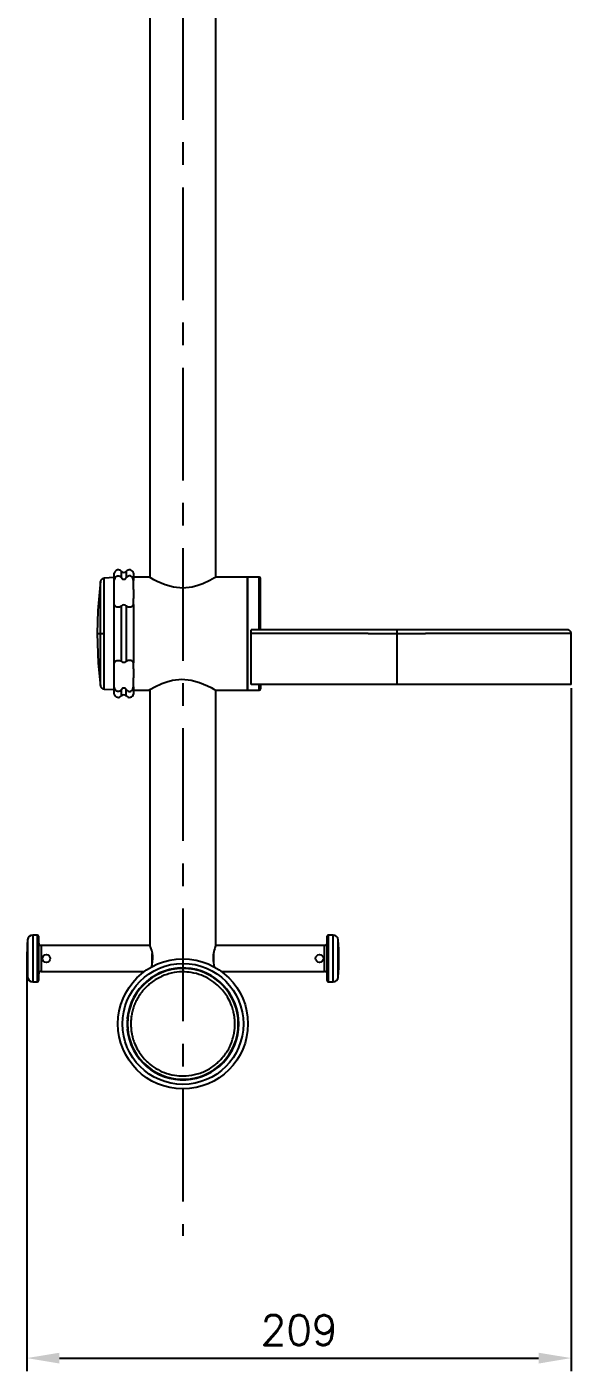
# Model space of a CAD drawing. Extents: x -6747 to -3513, y -1495 to -37.
# Drawn here: x -6670.2 to -6628.3, y -1485.6 to -1382.2 of the extents above; entities that cross this region are included whole.
import ezdxf

# ---------------------------------------------------------------- set-up
doc = ezdxf.new("R2010")
doc.units = 0
doc.header["$LTSCALE"] = 23.1
doc.header["$MEASUREMENT"] = 0
doc.linetypes.add('CENTER', pattern=[0.6, 0.375, -0.075, 0.075, -0.075])
doc.layers.get('0').update_dxf_attribs({"linetype": 'CONTINUOUS'})
doc.layers.get('Defpoints').update_dxf_attribs({"linetype": 'CONTINUOUS'})
doc.styles.get("Standard").update_dxf_attribs({"font": 'txt.shx', "bigfont": 'whgtxt.shx'})
doc.dimstyles.get("Standard").update_dxf_attribs({"dimtxt": 2.5, "dimasz": 0.18, "dimexe": 0.18, "dimexo": 0.0625, "dimgap": 0.09, "dimtad": 0, "dimtih": 1, "dimtoh": 1, "dimdec": 4, "dimzin": 0, "dimdsep": 46, "dimtxsty": 'Standard', "dimcen": 0.09, "dimadec": 0, "dimazin": 0, "dimtp": 0.001, "dimtm": 0.001, "dimtfac": 1, "dimtdec": 4, "dimtofl": 0, "dimtmove": 0, "dimatfit": 0, "dimfxl": 0, "dimtolj": 1, "dimtzin": 0, "dimarcsym": 0})

# ---------------------------------------------------------------- blocks, each defined once
blk = doc.blocks.new('*D59')
at = {"color": 2, "lineweight": -2}
for p, q in [((-6628.29, -1433.08), (-6628.29, -1485.57)), ((-6670.15, -1454.15), (-6670.15, -1485.57)), ((-6667.65, -1484.57), (-6630.79, -1484.57))]:
    blk.add_line(p, q, dxfattribs=at)
at = {"color": 2}
for points in [[(-6667.65, -1484.16), (-6667.65, -1484.99), (-6670.15, -1484.57)], [(-6630.79, -1484.16), (-6630.79, -1484.99), (-6628.29, -1484.57)]]:
    blk.add_solid(points, dxfattribs=at)
at = {"layer": 'Defpoints', "color": 0}
for p in [(-6628.29, -1432.78), (-6670.15, -1453.85), (-6628.29, -1484.57)]:
    blk.add_point(p, dxfattribs=at)
at = {"color": 2, "insert": (-6649.22, -1482.42), "char_height": 2.3, "attachment_point": 5}
blk.add_mtext('\\A1;209', dxfattribs=at)

msp = doc.modelspace()

# ---------------------------------------------------------------- linework, layer by layer
at = {"color": 1, "linetype": 'CENTER'}
msp.add_line((-6658.15, -1311.42), (-6658.15, -1475.17), dxfattribs=at)
for p, q in [((-6660.69, -1365.39), (-6660.69, -1424.58)), ((-6655.61, -1424.53), (-6655.61, -1365.43)), ((-6663.45, -1424.58), (-6664.2, -1424.62)), ((-6664.2, -1428.88), (-6664.2, -1424.62)), ((-6663.45, -1433.18), (-6663.45, -1424.58)), ((-6663.43, -1424.81), (-6663.43, -1424.23)), ((-6663.43, -1426.64), (-6663.43, -1424.81)), ((-6661.95, -1424.23), (-6661.95, -1424.81)), ((-6660.77, -1424.53), (-6661.95, -1424.53)), ((-6661.95, -1425.49), (-6661.95, -1424.81)), ((-6653.19, -1424.53), (-6655.61, -1424.53)), ((-6652.29, -1424.53), (-6653.19, -1424.53)), ((-6652.19, -1428.58), (-6652.19, -1424.63)), ((-6661.95, -1425.49), (-6661.95, -1426.17)), ((-6663.45, -1426.52), (-6663.43, -1426.52)), ((-6663.43, -1431.13), (-6663.43, -1426.64)), ((-6661.95, -1426.64), (-6661.95, -1426.17)), ((-6661.95, -1426.64), (-6661.95, -1431.13)), ((-6664.2, -1433.15), (-6664.2, -1428.88)), ((-6663.43, -1428.44), (-6663.45, -1428.44)), ((-6652.77, -1428.58), (-6652.89, -1428.6)), ((-6652.89, -1428.88), (-6652.89, -1428.6)), ((-6652.89, -1432.78), (-6652.89, -1428.88)), ((-6641.69, -1428.58), (-6641.69, -1432.78)), ((-6628.29, -1432.78), (-6628.29, -1428.88)), ((-6663.45, -1429.32), (-6663.43, -1429.32)), ((-6663.43, -1431.24), (-6663.45, -1431.24)), ((-6663.43, -1432.96), (-6663.43, -1431.13)), ((-6661.95, -1431.6), (-6661.95, -1431.13)), ((-6661.95, -1431.6), (-6661.95, -1432.28)), ((-6664.2, -1433.15), (-6663.45, -1433.18)), ((-6663.43, -1433.54), (-6663.43, -1432.96)), ((-6661.95, -1432.96), (-6661.95, -1432.28)), ((-6661.95, -1432.96), (-6661.95, -1433.54)), ((-6660.69, -1433.19), (-6660.69, -1452.85)), ((-6641.69, -1432.78), (-6652.89, -1432.78)), ((-6652.19, -1432.78), (-6652.19, -1433.13)), ((-6628.29, -1432.78), (-6641.69, -1432.78)), ((-6661.95, -1433.23), (-6660.77, -1433.23)), ((-6655.61, -1433.23), (-6653.19, -1433.23)), ((-6655.61, -1452.85), (-6655.61, -1433.23)), ((-6653.19, -1433.23), (-6652.29, -1433.23)), ((-6669.35, -1452.05), (-6669.7, -1452.05)), ((-6646.6, -1452.05), (-6646.95, -1452.05)), ((-6660.69, -1452.85), (-6669.05, -1452.85)), ((-6660.69, -1452.85), (-6669.05, -1452.85)), ((-6660.51, -1454.26), (-6660.51, -1453.46)), ((-6655.79, -1453.46), (-6655.79, -1454.25)), ((-6647.25, -1452.85), (-6655.61, -1452.85)), ((-6647.25, -1452.85), (-6655.61, -1452.85)), ((-6669.05, -1454.85), (-6661.15, -1454.85)), ((-6669.05, -1454.85), (-6661.15, -1454.85)), ((-6655.15, -1454.85), (-6647.25, -1454.85)), ((-6655.15, -1454.85), (-6647.25, -1454.85)), ((-6669.7, -1455.65), (-6669.35, -1455.65)), ((-6646.95, -1455.65), (-6646.6, -1455.65)), ((-6662.42, -1458.44), (-6662.43, -1458.44)), ((-6662.43, -1459.32), (-6662.42, -1459.32))]:
    msp.add_line(p, q)
at = {"color": 2}
for p, q in [((-6662.88, -1424.6), (-6662.88, -1424.1)), ((-6662.51, -1424.1), (-6662.51, -1424.6)), ((-6653.19, -1424.53), (-6653.19, -1433.23)), ((-6653.19, -1433.23), (-6653.19, -1424.53)), ((-6652.29, -1428.61), (-6652.29, -1424.53)), ((-6662.88, -1431.02), (-6662.88, -1426.75)), ((-6662.51, -1426.75), (-6662.51, -1431.02)), ((-6643.89, -1428.88), (-6639.49, -1428.88)), ((-6662.88, -1433.67), (-6662.88, -1433.17)), ((-6662.51, -1433.67), (-6662.51, -1433.17)), ((-6652.29, -1433.23), (-6652.29, -1432.78)), ((-6670.1, -1452.43), (-6670.1, -1455.28)), ((-6669.7, -1452.05), (-6669.7, -1455.65)), ((-6669.35, -1452.05), (-6669.35, -1455.65)), ((-6669.25, -1452.15), (-6669.25, -1455.55)), ((-6647.05, -1455.55), (-6647.05, -1452.15)), ((-6646.95, -1455.65), (-6646.95, -1452.05)), ((-6646.6, -1453.85), (-6646.6, -1452.05)), ((-6646.2, -1455.28), (-6646.2, -1452.43)), ((-6669.05, -1452.85), (-6669.05, -1453.85)), ((-6647.25, -1453.85), (-6647.25, -1452.85)), ((-6669.05, -1453.85), (-6669.05, -1454.85)), ((-6647.25, -1454.85), (-6647.25, -1453.85)), ((-6646.6, -1455.65), (-6646.6, -1453.85))]:
    msp.add_line(p, q, dxfattribs=at)
at = {"flags": 128}
for points in [[(-6664.48, -1424.84), (-6664.7, -1427.1), (-6664.75, -1428.88)], [(-6664.49, -1428.88), (-6664.49, -1428.5), (-6664.49, -1428.11), (-6664.49, -1427.76), (-6664.49, -1427.44), (-6664.49, -1427.17), (-6664.49, -1426.89), (-6664.49, -1426.67), (-6664.49, -1426.35), (-6664.49, -1426.2), (-6664.49, -1426.13), (-6664.49, -1426.11), (-6664.49, -1426.1), (-6664.49, -1426.1), (-6664.49, -1426.1), (-6664.49, -1426.1), (-6664.49, -1426.1), (-6664.49, -1426.1), (-6664.49, -1426.1), (-6664.49, -1426.1), (-6664.49, -1426.1), (-6664.49, -1426.04), (-6664.49, -1425.88), (-6664.49, -1425.63), (-6664.49, -1425.42), (-6664.49, -1425.31), (-6664.49, -1425.2), (-6664.49, -1425.07), (-6664.49, -1424.96), (-6664.49, -1424.91), (-6664.49, -1424.88), (-6664.49, -1424.89)], [(-6655.61, -1424.53), (-6655.64, -1424.55), (-6655.73, -1424.6), (-6656.07, -1424.79), (-6656.63, -1425.05), (-6657.01, -1425.19), (-6657.44, -1425.3), (-6658.15, -1425.38), (-6658.87, -1425.32), (-6659.51, -1425.14), (-6660.13, -1424.88), (-6660.39, -1424.75), (-6660.6, -1424.63), (-6660.77, -1424.54), (-6660.77, -1424.53), (-6660.77, -1424.53)], [(-6664.75, -1428.88), (-6664.67, -1431.15), (-6664.48, -1432.93)], [(-6660.77, -1433.23), (-6660.74, -1433.22), (-6660.65, -1433.16), (-6660.31, -1432.98), (-6659.76, -1432.72), (-6659.38, -1432.58), (-6658.94, -1432.47), (-6658.23, -1432.39), (-6657.52, -1432.45), (-6656.87, -1432.63), (-6656.26, -1432.89), (-6655.99, -1433.02), (-6655.78, -1433.14), (-6655.62, -1433.23), (-6655.61, -1433.23), (-6655.61, -1433.23)]]:
    msp.add_lwpolyline(points, dxfattribs=at)
at = {"color": 2, "flags": 128}
for points in [[(-6663.43, -1424.81), (-6663.37, -1424.61), (-6663.31, -1424.52), (-6663.24, -1424.46), (-6663.17, -1424.44), (-6663.09, -1424.44), (-6663.02, -1424.46), (-6662.95, -1424.51), (-6662.88, -1424.6)], [(-6662.51, -1424.6), (-6662.58, -1424.69), (-6662.62, -1424.72), (-6662.68, -1424.73), (-6662.73, -1424.73), (-6662.77, -1424.71), (-6662.83, -1424.67), (-6662.88, -1424.6)], [(-6661.95, -1424.81), (-6662.01, -1424.61), (-6662.07, -1424.52), (-6662.15, -1424.46), (-6662.22, -1424.44), (-6662.29, -1424.44), (-6662.36, -1424.46), (-6662.43, -1424.51), (-6662.51, -1424.6)], [(-6663.43, -1426.64), (-6663.37, -1426.75), (-6663.31, -1426.79), (-6663.24, -1426.82), (-6663.17, -1426.83), (-6663.09, -1426.83), (-6663.02, -1426.82), (-6662.95, -1426.8), (-6662.88, -1426.75)], [(-6662.51, -1426.75), (-6662.43, -1426.8), (-6662.36, -1426.82), (-6662.29, -1426.83), (-6662.22, -1426.83), (-6662.15, -1426.82), (-6662.08, -1426.79), (-6662.01, -1426.74), (-6661.95, -1426.64)], [(-6663.43, -1431.13), (-6663.37, -1431.02), (-6663.31, -1430.98), (-6663.24, -1430.95), (-6663.17, -1430.94), (-6663.09, -1430.94), (-6663.02, -1430.95), (-6662.95, -1430.97), (-6662.88, -1431.02)], [(-6661.95, -1431.13), (-6662.01, -1431.02), (-6662.07, -1430.98), (-6662.15, -1430.95), (-6662.22, -1430.94), (-6662.29, -1430.94), (-6662.36, -1430.95), (-6662.43, -1430.97), (-6662.51, -1431.02)], [(-6662.88, -1433.17), (-6662.95, -1433.26), (-6663.02, -1433.31), (-6663.09, -1433.33), (-6663.17, -1433.33), (-6663.23, -1433.31), (-6663.3, -1433.25), (-6663.38, -1433.15), (-6663.43, -1432.96)], [(-6662.88, -1433.17), (-6662.81, -1433.08), (-6662.76, -1433.05), (-6662.71, -1433.04), (-6662.66, -1433.04), (-6662.61, -1433.06), (-6662.56, -1433.1), (-6662.51, -1433.17)], [(-6662.51, -1433.17), (-6662.43, -1433.26), (-6662.36, -1433.31), (-6662.29, -1433.33), (-6662.22, -1433.33), (-6662.15, -1433.31), (-6662.08, -1433.25), (-6662.01, -1433.15), (-6661.95, -1432.96)]]:
    msp.add_lwpolyline(points, dxfattribs=at)
for centre, radius in [((-6668.65, -1453.85), 0.3), ((-6647.65, -1453.85), 0.3), ((-6658.15, -1458.88), 5)]:
    msp.add_circle(centre, radius)
at = {"color": 2}
msp.add_circle((-6658.15, -1458.88), 4.65, dxfattribs=at)
for centre, radius, start, end in [((-6664.19, -1424.92), 0.3, 93.0078, 173.1056), ((-6663.12, -1424.3), 0.32, 40.0052, 166.4154), ((-6662.69, -1423.94), 0.24, 220.0052, 319.9948), ((-6662.26, -1424.3), 0.32, 13.5846, 139.9948), ((-6652.29, -1424.63), 0.1, 360, 90), ((-6664.19, -1432.85), 0.3, 186.8911, 266.9956), ((-6652.29, -1433.13), 0.1, 270, 360), ((-6663.12, -1433.46), 0.32, 193.5846, 319.9948), ((-6662.69, -1433.82), 0.24, 40.0052, 139.9948), ((-6662.26, -1433.46), 0.32, 220.0052, 346.4154), ((-6650.15, -1453.85), 20, 175.904, 184.096), ((-6669.7, -1452.45), 0.4, 90, 175.904), ((-6669.35, -1452.15), 0.1, 360, 90), ((-6669.05, -1452.65), 0.2, 180, 270), ((-6647.25, -1452.65), 0.2, 270, 360), ((-6646.95, -1452.15), 0.1, 90, 180), ((-6646.6, -1452.45), 0.4, 4.096, 90), ((-6666.15, -1453.85), 20, 355.904, 4.096), ((-6663.02, -1453.85), 2.55, 344.7485, 23.6508), ((-6653, -1453.92), 2.83, 157.3279, 178.7487), ((-6653.63, -1453.88), 2.2, 179.4364, 196.2723), ((-6669.05, -1455.05), 0.2, 90, 180), ((-6658.15, -1458.88), 4.3, 185.8731, 174.1269), ((-6647.25, -1455.05), 0.2, 0, 90), ((-6669.7, -1455.25), 0.4, 184.096, 270), ((-6669.35, -1455.55), 0.1, 270, 0), ((-6646.95, -1455.55), 0.1, 180, 270), ((-6646.6, -1455.25), 0.4, 270, 355.904), ((-6658.15, -1458.88), 4.29, 174.6494, 185.3506), ((-6662.59, -1458.46), 0.171, 350.6597, 4.1053), ((-6662.65, -1459.32), 0.234, 357.7032, 7.5302)]:
    msp.add_arc(centre, radius, start, end)
for centre, radius, start, end in [((-6662.69, -1426.95), 0.273, 47.738, 132.262), ((-6662.69, -1430.81), 0.273, 227.7379, 312.2621), ((-6658.15, -1458.88), 4.26, 0, 180), ((-6658.15, -1458.88), 4.26, 180, 0)]:
    msp.add_arc(centre, radius, start, end, dxfattribs=at)
for points, knots in [([(-6664.75, -1428.88), (-6664.74, -1428.88), (-6664.71, -1428.88), (-6664.56, -1428.88), (-6664.49, -1428.88)], [0, 0, 0, 0, 0.56011, 1, 1, 1, 1]), ([(-6664.49, -1428.88), (-6664.48, -1428.88), (-6664.46, -1428.88), (-6664.38, -1428.88), (-6664.29, -1428.88), (-6664.23, -1428.88), (-6664.2, -1428.88)], [0, 0, 0, 0, 0.272463, 0.561864, 0.787535, 1, 1, 1, 1]), ([(-6664.49, -1432.88), (-6664.49, -1432.88), (-6664.49, -1432.88), (-6664.49, -1432.82), (-6664.49, -1432.72), (-6664.49, -1432.6), (-6664.49, -1432.48), (-6664.49, -1432.35), (-6664.49, -1432.16), (-6664.49, -1431.92), (-6664.49, -1431.62), (-6664.49, -1431.28), (-6664.49, -1430.86), (-6664.49, -1430.3), (-6664.49, -1429.64), (-6664.49, -1429.13), (-6664.49, -1428.88)], [0, 0, 0, 0, 0.048565, 0.120926, 0.187794, 0.250063, 0.291607, 0.333052, 0.381224, 0.458041, 0.520026, 0.584839, 0.672424, 0.758408, 0.882736, 1, 1, 1, 1]), ([(-6641.69, -1428.58), (-6642.69, -1428.58), (-6643.69, -1428.58), (-6645.67, -1428.58), (-6646.65, -1428.58), (-6648.08, -1428.58), (-6648.55, -1428.58), (-6649.47, -1428.58), (-6649.92, -1428.58), (-6650.79, -1428.58), (-6651.22, -1428.58), (-6652.03, -1428.58), (-6652.41, -1428.58), (-6652.77, -1428.58)], [0, 0, 0, 0, 0.25, 0.25, 0.5, 0.5, 0.625, 0.625, 0.75, 0.75, 0.875, 0.875, 1, 1, 1, 1]), ([(-6628.59, -1428.58), (-6628.59, -1428.58), (-6628.63, -1428.58), (-6628.77, -1428.58), (-6628.88, -1428.58), (-6629.14, -1428.58), (-6629.31, -1428.58), (-6629.68, -1428.58), (-6629.89, -1428.58), (-6630.35, -1428.58), (-6630.59, -1428.58), (-6631.11, -1428.58), (-6631.39, -1428.58), (-6632.24, -1428.58), (-6632.85, -1428.58), (-6634.11, -1428.58), (-6634.77, -1428.58), (-6636.11, -1428.58), (-6636.79, -1428.58), (-6638.17, -1428.58), (-6638.87, -1428.58), (-6640.28, -1428.58), (-6640.99, -1428.58), (-6641.69, -1428.58)], [0, 0, 0, 0, 0.0625, 0.0625, 0.125, 0.125, 0.1875, 0.1875, 0.25, 0.25, 0.3125, 0.3125, 0.375, 0.375, 0.5, 0.5, 0.625, 0.625, 0.75, 0.75, 0.875, 0.875, 1, 1, 1, 1]), ([(-6628.29, -1428.88), (-6628.3, -1428.85), (-6628.3, -1428.79), (-6628.34, -1428.72), (-6628.38, -1428.67), (-6628.43, -1428.63), (-6628.5, -1428.59), (-6628.55, -1428.59), (-6628.59, -1428.58)], [0, 0, 0, 0, 0.23945, 0.368366, 0.499988, 0.631635, 0.760537, 1, 1, 1, 1])]:
    msp.add_open_spline(points, degree=3, knots=knots)
for points, knots in [([(-6643.89, -1428.88), (-6644.87, -1428.88), (-6646.38, -1428.88), (-6648.83, -1428.88), (-6651, -1428.88), (-6652.36, -1428.88), (-6652.89, -1428.88)], [10.1648, 10.1648, 10.1648, 10.1648, 23.733956, 31.634697, 47.436178, 60.522037, 60.522037, 60.522037, 60.522037]), ([(-6628.29, -1428.88), (-6628.29, -1428.88), (-6628.42, -1428.88), (-6629.07, -1428.88), (-6630.41, -1428.88), (-6632.23, -1428.88), (-6634.56, -1428.88), (-6637.01, -1428.88), (-6638.52, -1428.88), (-6639.49, -1428.88)], [0.068595, 0.068595, 0.068595, 0.068595, 7.338183, 21.87736, 29.146948, 43.686124, 58.225301, 65.494889, 77.982107, 77.982107, 77.982107, 77.982107]), ([(-6654.15, -1458.88), (-6654.15, -1458.85), (-6654.15, -1458.79), (-6654.16, -1458.7), (-6654.16, -1458.61), (-6654.17, -1458.52), (-6654.18, -1458.43), (-6654.19, -1458.34), (-6654.2, -1458.24), (-6654.22, -1458.15), (-6654.24, -1458.05), (-6654.26, -1457.96), (-6654.31, -1457.76), (-6654.42, -1457.41), (-6654.64, -1456.94), (-6654.94, -1456.49), (-6655.22, -1456.16), (-6655.59, -1455.8), (-6656.06, -1455.45), (-6656.75, -1455.11), (-6657.46, -1454.92), (-6658.25, -1454.86), (-6658.91, -1454.94), (-6659.48, -1455.1), (-6659.89, -1455.27), (-6660.28, -1455.49), (-6660.62, -1455.73), (-6660.91, -1455.98), (-6661.12, -1456.19), (-6661.28, -1456.38), (-6661.41, -1456.55), (-6661.52, -1456.72), (-6661.62, -1456.89), (-6661.72, -1457.07), (-6661.81, -1457.25), (-6661.88, -1457.43), (-6661.95, -1457.61), (-6662, -1457.8), (-6662.05, -1457.98), (-6662.09, -1458.17), (-6662.12, -1458.35), (-6662.14, -1458.53), (-6662.15, -1458.71), (-6662.15, -1458.83), (-6662.15, -1458.88)], [0, 0, 0, 0, 0.007143, 0.014352, 0.021624, 0.028959, 0.036355, 0.043813, 0.051329, 0.058903, 0.066533, 0.074218, 0.081956, 0.115361, 0.163075, 0.20379, 0.244884, 0.266946, 0.326841, 0.384504, 0.448558, 0.502622, 0.571544, 0.607018, 0.642617, 0.678092, 0.713215, 0.742996, 0.767244, 0.785894, 0.802084, 0.818207, 0.834243, 0.850172, 0.865975, 0.881636, 0.897137, 0.912462, 0.927597, 0.942529, 0.957245, 0.971735, 0.985989, 1, 1, 1, 1]), ([(-6662.15, -1458.88), (-6662.15, -1458.91), (-6662.15, -1458.97), (-6662.15, -1459.07), (-6662.14, -1459.16), (-6662.14, -1459.25), (-6662.13, -1459.34), (-6662.12, -1459.43), (-6662.1, -1459.53), (-6662.09, -1459.62), (-6662.07, -1459.71), (-6662.05, -1459.81), (-6662, -1460.01), (-6661.88, -1460.36), (-6661.67, -1460.83), (-6661.37, -1461.28), (-6661.09, -1461.61), (-6660.72, -1461.97), (-6660.24, -1462.32), (-6659.56, -1462.66), (-6658.84, -1462.85), (-6658.06, -1462.91), (-6657.39, -1462.83), (-6656.83, -1462.67), (-6656.41, -1462.5), (-6656.02, -1462.28), (-6655.68, -1462.04), (-6655.4, -1461.79), (-6655.19, -1461.57), (-6655.03, -1461.39), (-6654.9, -1461.22), (-6654.78, -1461.05), (-6654.68, -1460.88), (-6654.58, -1460.7), (-6654.5, -1460.52), (-6654.42, -1460.34), (-6654.36, -1460.16), (-6654.3, -1459.97), (-6654.25, -1459.79), (-6654.21, -1459.6), (-6654.19, -1459.42), (-6654.17, -1459.24), (-6654.15, -1459.06), (-6654.15, -1458.94), (-6654.15, -1458.88)], [0, 0, 0, 0, 0.007143, 0.014352, 0.021624, 0.028959, 0.036355, 0.043813, 0.051329, 0.058903, 0.066533, 0.074218, 0.081956, 0.115361, 0.163075, 0.20379, 0.244884, 0.266946, 0.326841, 0.384504, 0.448558, 0.502621, 0.571544, 0.607019, 0.642617, 0.678092, 0.713215, 0.742996, 0.767244, 0.785894, 0.802084, 0.818207, 0.834243, 0.850172, 0.865975, 0.881636, 0.897137, 0.912462, 0.927597, 0.942529, 0.957245, 0.971735, 0.985989, 1, 1, 1, 1])]:
    msp.add_open_spline(points, degree=3, knots=knots, dxfattribs=at)

# ---------------------------------------------------------------- dimensions: what is measured, and where the dimension line sits
dim = msp.add_linear_dim(base=(-6628.29, -1484.57), p1=(-6670.15, -1453.85), p2=(-6628.29, -1432.78), dimstyle='Standard', override={"dimtxt": 2.3, "dimasz": 2.5, "dimexe": 1, "dimexo": 0.3, "dimgap": 1, "dimtad": 1, "dimtih": 0, "dimtoh": 0, "dimdec": 0, "dimlfac": 5, "dimcen": 0, "dimclrd": 2, "dimclre": 2, "dimclrt": 2, "dimtp": 0.1, "dimtm": 0, "dimtfac": 0.5, "dimtdec": 2, "dimatfit": 3})
dim.commit()
dim.dimension.update_dxf_attribs({"geometry": '*D59', "text_midpoint": (-6649.22, -1482.42)})

doc.saveas('drawing.dxf')
